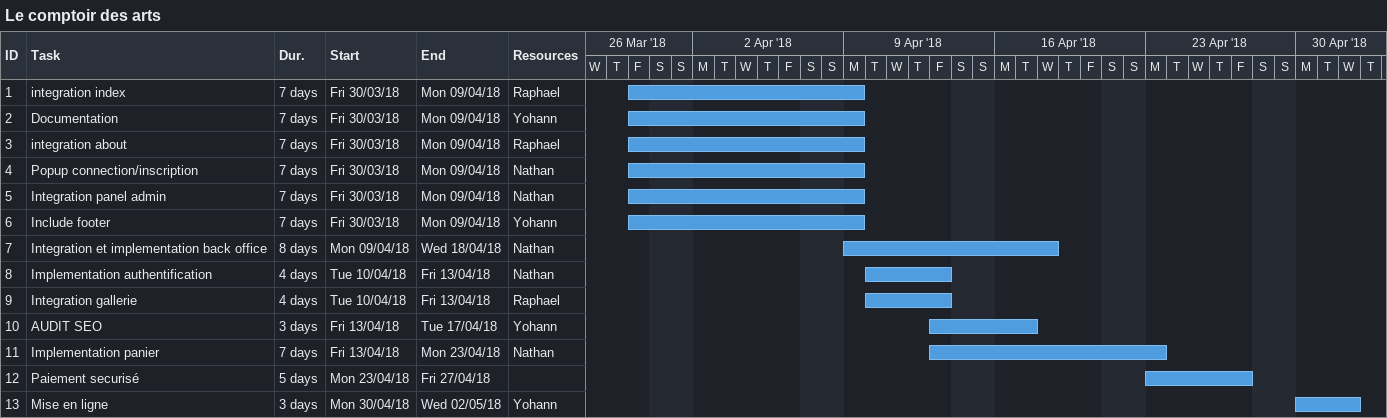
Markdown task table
Le comptoir des arts

| ID | Task | Duration | Start | Finish | Resources |
|---|---|---|---|---|---|
| 1 | integration index | 7d | 2018-03-30 | 2018-04-09 | Raphael |
| 2 | Documentation | 7d | 2018-03-30 | 2018-04-09 | Yohann |
| 3 | integration about | 7d | 2018-03-30 | 2018-04-09 | Raphael |
| 4 | Popup connection/inscription | 7d | 2018-03-30 | 2018-04-09 | Nathan |
| 5 | Integration panel admin | 7d | 2018-03-30 | 2018-04-09 | Nathan |
| 6 | Include footer | 7d | 2018-03-30 | 2018-04-09 | Yohann |
| 7 | Integration et implementation back office | 8d | 2018-04-09 | 2018-04-18 | Nathan |
| 8 | Implementation authentification | 4d | 2018-04-10 | 2018-04-13 | Nathan |
| 9 | Integration gallerie | 4d | 2018-04-10 | 2018-04-13 | Raphael |
| 10 | AUDIT SEO | 3d | 2018-04-13 | 2018-04-17 | Yohann |
| 11 | Implementation panier | 7d | 2018-04-13 | 2018-04-23 | Nathan |
| 12 | Paiement securisé | 5d | 2018-04-23 | 2018-04-27 |  |
| 13 | Mise en ligne | 3d | 2018-04-30 | 2018-05-02 | Yohann |
